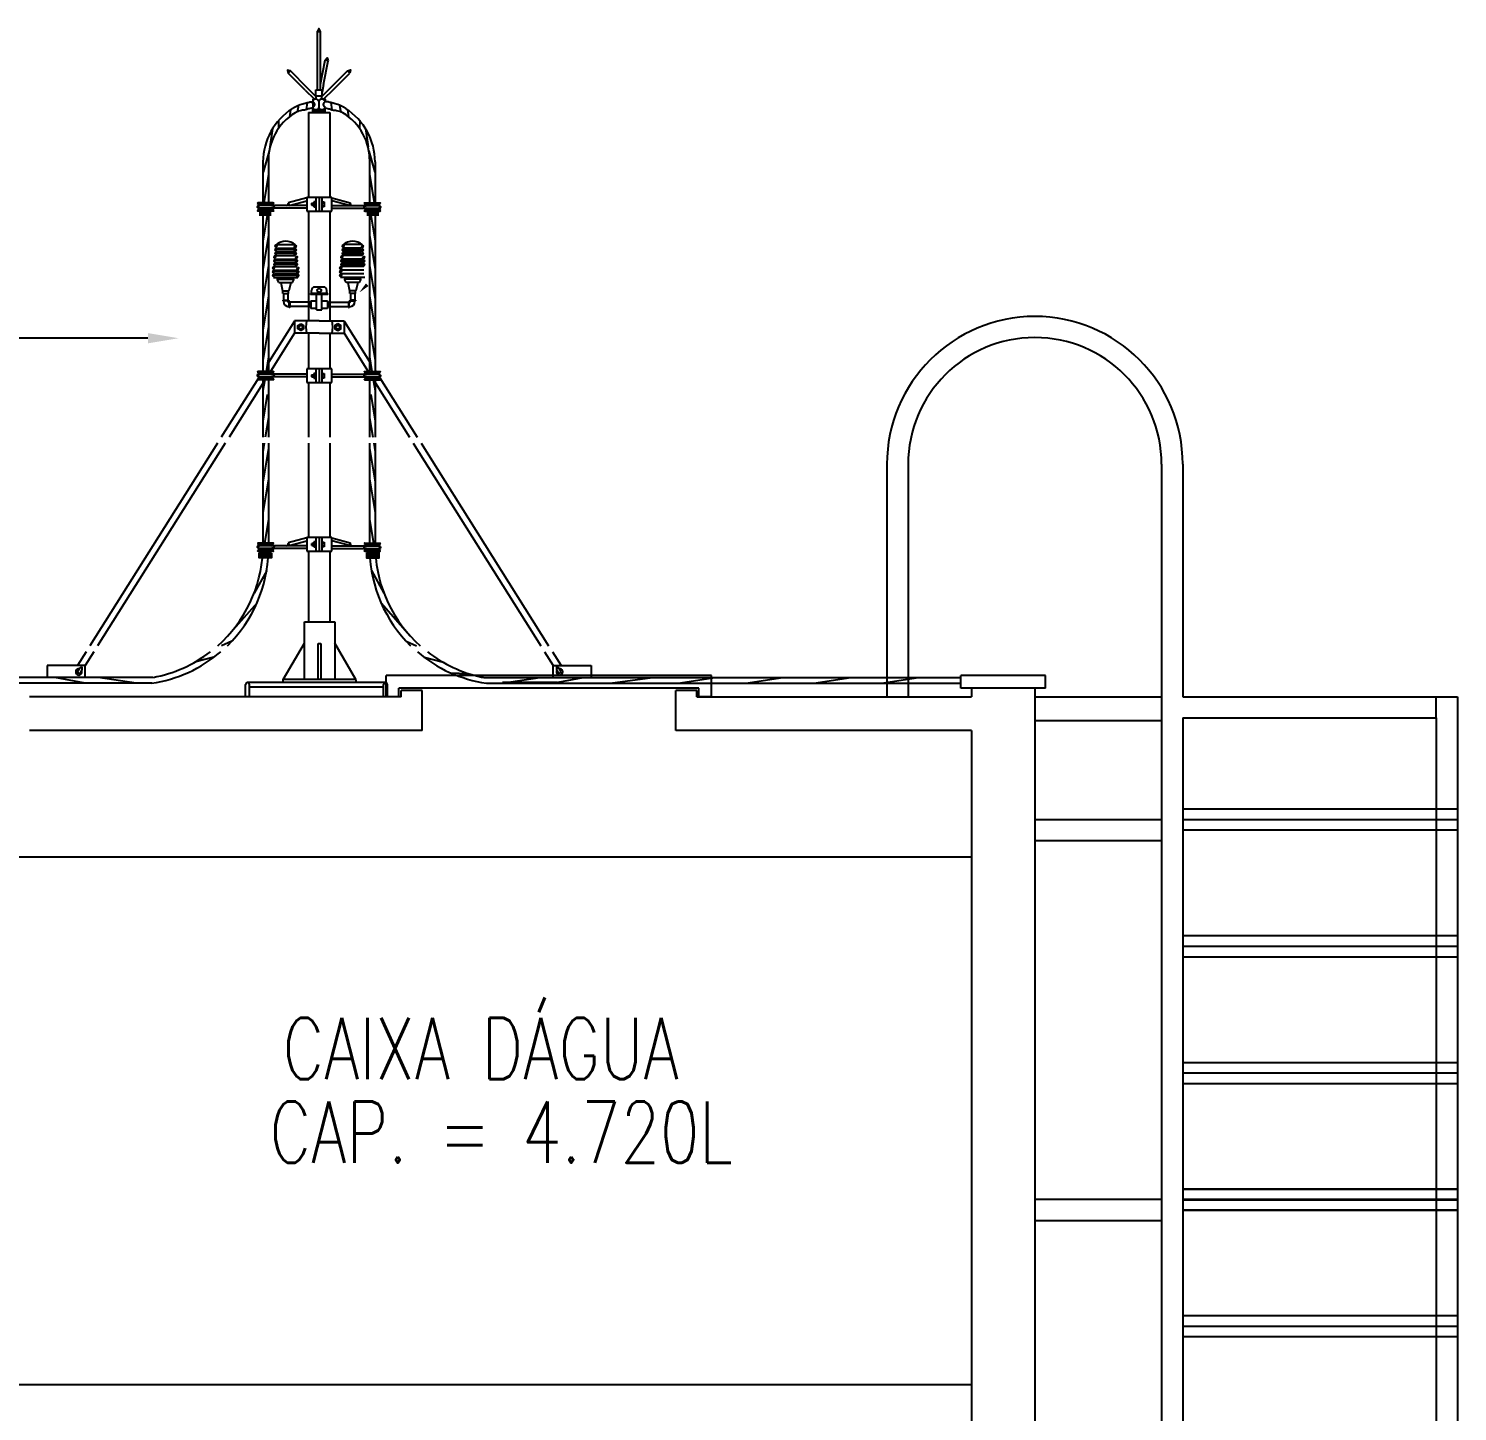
# Model space of a CAD drawing. Header units: inches. Extents: x 462047 to 462370, y 9198028 to 9198209.
# Drawn here: x 462347.612 to 462351.106, y 9198144.488 to 9198147.87 of the extents above; entities that cross this region are included whole.
import ezdxf

# ---------------------------------------------------------------- set-up
doc = ezdxf.new("R2010")
doc.units = ezdxf.units.IN
doc.header["$MEASUREMENT"] = 0
for name, color, linetype in [('C01', 1, 'Continuous'), ('C02', 2, 'Continuous'), ('C03', 3, 'Continuous'), ('I-ARQ', 8, 'Continuous'), ('I-NORMO_INST', 4, 'Continuous'), ('Paredes', 3, 'Continuous')]:
    doc.layers.add(name, color=color, linetype=linetype)
doc.styles.add('ROMANS', font='romans.shx', dxfattribs={"width": 0.75, "height": 0.1})

# ---------------------------------------------------------------- blocks, each defined once
blk = doc.blocks.new('*X58')
at = {"color": 0, "linetype": 'ByBlock'}
for p, q in [((387.028, 152.597), (387.028, 152.67)), ((387.041, 152.597), (387.041, 152.67)), ((387.053, 152.597), (387.053, 152.67)), ((387.066, 152.597), (387.066, 152.67)), ((387.078, 152.597), (387.078, 152.67))]:
    blk.add_line(p, q, dxfattribs=at)
blk = doc.blocks.new('*X59')
at = {"color": 0}
for p, q in [((221.64, 187.65), (221.66, 187.65)), ((221.64, 187.62), (221.7, 187.62)), ((221.64, 187.58), (221.76, 187.58)), ((221.64, 187.54), (222.58, 187.54)), ((221.64, 187.5), (222.58, 187.5)), ((221.64, 187.47), (222.58, 187.47)), ((221.64, 187.43), (222.58, 187.43)), ((221.64, 187.39), (222.58, 187.39)), ((221.97, 187.58), (222.25, 187.58)), ((222.03, 187.62), (222.19, 187.62)), ((222.07, 187.65), (222.15, 187.65)), ((222.1, 187.69), (222.12, 187.69)), ((222.46, 187.58), (222.58, 187.58)), ((222.52, 187.62), (222.58, 187.62)), ((222.56, 187.65), (222.58, 187.65))]:
    blk.add_line(p, q, dxfattribs=at)

msp = doc.modelspace()

# ---------------------------------------------------------------- linework, layer by layer
at = {"layer": 'C01', "ltscale": 5}
for p, q in [((462348.2932, 9198147.6889), (462348.2903, 9198147.6711)), ((462348.3506, 9198147.6889), (462348.3534, 9198147.6711)), ((462348.2523, 9198147.6715), (462348.2495, 9198147.6537)), ((462348.2716, 9198147.6824), (462348.2687, 9198147.6646)), ((462348.3722, 9198147.6824), (462348.375, 9198147.6646)), ((462348.3914, 9198147.6715), (462348.3942, 9198147.6537)), ((462348.2083, 9198147.6256), (462348.2017, 9198147.581)), ((462348.2225, 9198147.6448), (462348.2226, 9198147.6253)), ((462348.4213, 9198147.6448), (462348.4212, 9198147.6253)), ((462348.4354, 9198147.6256), (462348.4421, 9198147.581)), ((462348.1997, 9198147.5699), (462348.1853, 9198147.5185)), ((462348.444, 9198147.5699), (462348.4585, 9198147.5185)), ((462348.1982, 9198147.5137), (462348.1867, 9198147.4437)), ((462348.4456, 9198147.5137), (462348.457, 9198147.4437)), ((462348.21, 9198147.443), (462348.1725, 9198147.443)), ((462348.3037, 9198147.4427), (462348.3037, 9198147.4378)), ((462348.3037, 9198147.4427), (462348.3091, 9198147.4427)), ((462348.3046, 9198147.4426), (462348.3046, 9198147.4378)), ((462348.3055, 9198147.4426), (462348.3055, 9198147.4378)), ((462348.3064, 9198147.4426), (462348.3064, 9198147.4378)), ((462348.3073, 9198147.4426), (462348.3073, 9198147.4378)), ((462348.3082, 9198147.4426), (462348.3082, 9198147.4378)), ((462348.3082, 9198147.4426), (462348.3082, 9198147.4378)), ((462348.3091, 9198147.4463), (462348.3091, 9198147.4343)), ((462348.3149, 9198147.4463), (462348.3091, 9198147.4463)), ((462348.315, 9198147.444), (462348.3091, 9198147.444)), ((462348.3285, 9198147.4461), (462348.3348, 9198147.4461)), ((462348.3285, 9198147.4461), (462348.3348, 9198147.4461)), ((462348.3285, 9198147.4438), (462348.3348, 9198147.4438)), ((462348.3348, 9198147.4438), (462348.3285, 9198147.4438)), ((462348.3348, 9198147.4461), (462348.3348, 9198147.4342)), ((462348.3348, 9198147.4461), (462348.3348, 9198147.4342)), ((462348.4337, 9198147.443), (462348.4713, 9198147.443)), ((462348.21, 9198147.4242), (462348.1725, 9198147.4242)), ((462348.1967, 9198147.4236), (462348.1846, 9198147.3496)), ((462348.3091, 9198147.4378), (462348.3037, 9198147.4378)), ((462348.3042, 9198147.4378), (462348.3091, 9198147.4378)), ((462348.315, 9198147.4367), (462348.3091, 9198147.4367)), ((462348.315, 9198147.4367), (462348.3091, 9198147.4367)), ((462348.3091, 9198147.4343), (462348.315, 9198147.4343)), ((462348.3285, 9198147.4365), (462348.3348, 9198147.4365)), ((462348.3348, 9198147.4365), (462348.3285, 9198147.4365)), ((462348.3348, 9198147.4342), (462348.3285, 9198147.4342)), ((462348.3348, 9198147.4342), (462348.3285, 9198147.4342)), ((462348.4337, 9198147.4242), (462348.4713, 9198147.4242)), ((462348.447, 9198147.4236), (462348.4591, 9198147.3496)), ((462348.1981, 9198147.3642), (462348.1846, 9198147.2818)), ((462348.2195, 9198147.3421), (462348.2613, 9198147.3421)), ((462348.4253, 9198147.342), (462348.3835, 9198147.342)), ((462348.4456, 9198147.3642), (462348.4591, 9198147.2818)), ((462348.2688, 9198147.3018), (462348.2121, 9198147.3018)), ((462348.2658, 9198147.3286), (462348.215, 9198147.3286)), ((462348.2658, 9198147.3197), (462348.215, 9198147.3197)), ((462348.2165, 9198147.3152), (462348.2643, 9198147.3152)), ((462348.2165, 9198147.3062), (462348.2643, 9198147.3062)), ((462348.2195, 9198147.3331), (462348.2613, 9198147.3331)), ((462348.2195, 9198147.3242), (462348.2613, 9198147.3242)), ((462348.376, 9198147.3017), (462348.4327, 9198147.3017)), ((462348.379, 9198147.3286), (462348.4298, 9198147.3286)), ((462348.379, 9198147.3196), (462348.4298, 9198147.3196)), ((462348.4283, 9198147.3152), (462348.3805, 9198147.3152)), ((462348.4283, 9198147.3062), (462348.3805, 9198147.3062)), ((462348.4253, 9198147.3331), (462348.3835, 9198147.3331)), ((462348.4253, 9198147.3241), (462348.3835, 9198147.3241)), ((462348.1982, 9198147.2902), (462348.1846, 9198147.2073)), ((462348.2718, 9198147.2749), (462348.2091, 9198147.2749)), ((462348.2688, 9198147.2928), (462348.2121, 9198147.2928)), ((462348.2135, 9198147.2883), (462348.2673, 9198147.2883)), ((462348.2135, 9198147.2794), (462348.2673, 9198147.2794)), ((462348.2135, 9198147.2704), (462348.2673, 9198147.2704)), ((462348.2165, 9198147.2973), (462348.2643, 9198147.2973)), ((462348.376, 9198147.2928), (462348.4327, 9198147.2928)), ((462348.4312, 9198147.2883), (462348.3775, 9198147.2883)), ((462348.4312, 9198147.2793), (462348.3775, 9198147.2793)), ((462348.4312, 9198147.2704), (462348.3775, 9198147.2704)), ((462348.4283, 9198147.2973), (462348.3805, 9198147.2973)), ((462348.4456, 9198147.2902), (462348.4591, 9198147.2073)), ((462348.2718, 9198147.2659), (462348.2091, 9198147.2659)), ((462348.1982, 9198147.2157), (462348.1846, 9198147.1329)), ((462348.4456, 9198147.2157), (462348.4591, 9198147.1329)), ((462348.1982, 9198147.1413), (462348.1846, 9198147.0584)), ((462348.4456, 9198147.1413), (462348.4591, 9198147.0584)), ((462348.1982, 9198147.0668), (462348.1924, 9198147.0313)), ((462348.4456, 9198147.0668), (462348.4514, 9198147.0313)), ((462348.2103, 9198147.0306), (462348.1725, 9198147.0306)), ((462348.3037, 9198147.023), (462348.3091, 9198147.023)), ((462348.3037, 9198147.023), (462348.3037, 9198147.0181)), ((462348.3046, 9198147.023), (462348.3046, 9198147.0182)), ((462348.3055, 9198147.023), (462348.3055, 9198147.0182)), ((462348.3064, 9198147.023), (462348.3064, 9198147.0182)), ((462348.3073, 9198147.023), (462348.3073, 9198147.0182)), ((462348.3082, 9198147.023), (462348.3082, 9198147.0182)), ((462348.3082, 9198147.023), (462348.3082, 9198147.0182)), ((462348.3091, 9198147.0267), (462348.3091, 9198147.0147)), ((462348.3149, 9198147.0266), (462348.3091, 9198147.0266)), ((462348.315, 9198147.0243), (462348.3091, 9198147.0243)), ((462348.3285, 9198147.0265), (462348.3348, 9198147.0265)), ((462348.3285, 9198147.0265), (462348.3348, 9198147.0265)), ((462348.3348, 9198147.0241), (462348.3285, 9198147.0241)), ((462348.3285, 9198147.0241), (462348.3348, 9198147.0241)), ((462348.3348, 9198147.0265), (462348.3348, 9198147.0146)), ((462348.3348, 9198147.0265), (462348.3348, 9198147.0146)), ((462348.4337, 9198147.0306), (462348.4713, 9198147.0306)), ((462348.21, 9198147.0119), (462348.1725, 9198147.0119)), ((462348.1891, 9198147.0112), (462348.1847, 9198146.9844)), ((462348.3091, 9198147.0181), (462348.3037, 9198147.0181)), ((462348.3042, 9198147.0181), (462348.3091, 9198147.0181)), ((462348.315, 9198147.017), (462348.3091, 9198147.017)), ((462348.315, 9198147.017), (462348.3091, 9198147.017)), ((462348.3091, 9198147.0147), (462348.315, 9198147.0147)), ((462348.3348, 9198147.0169), (462348.3285, 9198147.0169)), ((462348.3285, 9198147.0169), (462348.3348, 9198147.0169)), ((462348.3348, 9198147.0146), (462348.3285, 9198147.0146)), ((462348.3348, 9198147.0146), (462348.3285, 9198147.0146)), ((462348.4337, 9198147.0119), (462348.4713, 9198147.0119)), ((462348.4547, 9198147.0112), (462348.4591, 9198146.9844)), ((462348.1953, 9198146.9746), (462348.1846, 9198146.9094)), ((462348.4485, 9198146.9746), (462348.4591, 9198146.9094)), ((462348.1982, 9198146.9178), (462348.1905, 9198146.8706)), ((462348.4456, 9198146.9178), (462348.4533, 9198146.8706)), ((462348.188, 9198146.8556), (462348.1846, 9198146.8349)), ((462348.4557, 9198146.8556), (462348.4591, 9198146.8349)), ((462348.1982, 9198146.8433), (462348.1846, 9198146.7604)), ((462348.4456, 9198146.8433), (462348.4591, 9198146.7604)), ((462348.1982, 9198146.7688), (462348.1846, 9198146.6859)), ((462348.4456, 9198146.7688), (462348.4591, 9198146.6859)), ((462348.1984, 9198146.6695), (462348.1889, 9198146.6117)), ((462348.4454, 9198146.6695), (462348.4548, 9198146.6117)), ((462348.21, 9198146.611), (462348.1725, 9198146.611)), ((462348.3043, 9198146.6106), (462348.3042, 9198146.6058)), ((462348.3042, 9198146.6058), (462348.3042, 9198146.6106)), ((462348.3042, 9198146.6106), (462348.308, 9198146.6106)), ((462348.3042, 9198146.6058), (462348.3091, 9198146.6058)), ((462348.3091, 9198146.6058), (462348.3042, 9198146.6058)), ((462348.3091, 9198146.6106), (462348.3043, 9198146.6106)), ((462348.3051, 9198146.6106), (462348.3051, 9198146.6058)), ((462348.306, 9198146.6106), (462348.306, 9198146.6058)), ((462348.3068, 9198146.6106), (462348.3068, 9198146.6058)), ((462348.3076, 9198146.6106), (462348.3076, 9198146.6058)), ((462348.308, 9198146.6106), (462348.3091, 9198146.6106)), ((462348.3082, 9198146.6106), (462348.3082, 9198146.6058)), ((462348.3082, 9198146.6106), (462348.3082, 9198146.6058)), ((462348.3149, 9198146.6143), (462348.3091, 9198146.6143)), ((462348.3091, 9198146.6143), (462348.3091, 9198146.6023)), ((462348.315, 9198146.612), (462348.3091, 9198146.612)), ((462348.315, 9198146.6046), (462348.3091, 9198146.6046)), ((462348.315, 9198146.6046), (462348.3091, 9198146.6046)), ((462348.3091, 9198146.6023), (462348.315, 9198146.6023)), ((462348.3285, 9198146.6141), (462348.3348, 9198146.6141)), ((462348.3285, 9198146.6141), (462348.3348, 9198146.6141)), ((462348.3348, 9198146.6118), (462348.3285, 9198146.6118)), ((462348.3285, 9198146.6118), (462348.3348, 9198146.6118)), ((462348.3348, 9198146.6045), (462348.3285, 9198146.6045)), ((462348.3285, 9198146.6045), (462348.3348, 9198146.6045)), ((462348.3348, 9198146.6022), (462348.3285, 9198146.6022)), ((462348.3348, 9198146.6022), (462348.3285, 9198146.6022)), ((462348.3348, 9198146.6141), (462348.3348, 9198146.6022)), ((462348.3348, 9198146.6141), (462348.3348, 9198146.6022)), ((462348.4337, 9198146.611), (462348.4713, 9198146.611)), ((462348.21, 9198146.5923), (462348.1725, 9198146.5923)), ((462348.1856, 9198146.5916), (462348.1849, 9198146.5875)), ((462348.4337, 9198146.5923), (462348.4713, 9198146.5923)), ((462348.4581, 9198146.5916), (462348.4588, 9198146.5875)), ((462347.731, 9198146.2965), (462347.7357, 9198146.3049)), ((462347.7421, 9198146.3016), (462347.7373, 9198146.2929)), ((462348.9026, 9198146.3016), (462348.9074, 9198146.2929)), ((462348.9137, 9198146.2965), (462348.909, 9198146.3049)), ((462347.7502, 9198146.2688), (462347.6759, 9198146.2831)), ((462347.875, 9198146.2688), (462347.782, 9198146.2831)), ((462348.7688, 9198146.2688), (462348.8617, 9198146.2831)), ((462348.8936, 9198146.2688), (462348.9679, 9198146.2831)), ((462349.0343, 9198146.2688), (462349.1378, 9198146.2831)), ((462349.2002, 9198146.2688), (462349.2904, 9198146.2831)), ((462349.3661, 9198146.2688), (462349.4563, 9198146.2831)), ((462349.532, 9198146.2688), (462349.6223, 9198146.2831)), ((462349.6979, 9198146.2688), (462349.7882, 9198146.2831))]:
    msp.add_line(p, q, dxfattribs=at)
at = {"layer": 'C01', "linetype": 'ByBlock', "ltscale": 5}
for p, q in [((462348.1939, 9198146.5447), (462348.163, 9198146.4889)), ((462348.4499, 9198146.5447), (462348.4808, 9198146.4889)), ((462348.1703, 9198146.4655), (462348.0991, 9198146.385)), ((462348.4735, 9198146.4655), (462348.5446, 9198146.385)), ((462348.1086, 9198146.3716), (462348.0832, 9198146.3606)), ((462348.5352, 9198146.3716), (462348.5605, 9198146.3606)), ((462348.065, 9198146.3324), (462348.0204, 9198146.3213)), ((462348.5788, 9198146.3324), (462348.6234, 9198146.3213)), ((462348.6432, 9198146.2944), (462348.6868, 9198146.2928))]:
    msp.add_line(p, q, dxfattribs=at)
at = {"layer": 'C01', "ltscale": 5}
for points in [[(462348.2772, 9198147.1476), (462348.2843, 9198147.1435), (462348.2843, 9198147.1353), (462348.2772, 9198147.1312), (462348.2701, 9198147.1353), (462348.2701, 9198147.1435)], [(462348.3679, 9198147.1476), (462348.3608, 9198147.1435), (462348.3608, 9198147.1353), (462348.3678, 9198147.1312), (462348.375, 9198147.1353), (462348.375, 9198147.1435)]]:
    msp.add_lwpolyline(points, close=True, dxfattribs=at)
for points in [[(462347.7357, 9198146.3049), (462347.7357, 9198146.3049), (462347.7419, 9198146.3088)], [(462347.7419, 9198146.3088), (462347.7421, 9198146.3015)], [(462348.9028, 9198146.3088), (462348.9026, 9198146.3015)], [(462348.909, 9198146.3049), (462348.909, 9198146.3049), (462348.9028, 9198146.3088)]]:
    msp.add_lwpolyline(points, dxfattribs=at)
for centre, radius in [((462348.3224, 9198147.2295), 0.00475), ((462348.2772, 9198147.1394), 0.00454), ((462348.3679, 9198147.1394), 0.00454)]:
    msp.add_circle(centre, radius, dxfattribs=at)
for centre, radius, start, end in [((462348.2413, 9198147.4424), 0.00563, 284.6814, 15.3772), ((462348.4038, 9198147.4424), 0.00563, 164.6228, 255.3186), ((462348.2195, 9198147.3376), 0.00448, 90, 270), ((462348.2404, 9198147.3124), 0.0372, 50.2636, 129.3394), ((462348.2613, 9198147.3376), 0.00448, 270, 90), ((462348.3835, 9198147.3375), 0.00448, 90, 270), ((462348.4044, 9198147.3124), 0.0372, 50.6606, 129.7364), ((462348.4253, 9198147.3375), 0.00448, 270, 90), ((462348.2165, 9198147.3107), 0.00448, 90, 270), ((462348.2165, 9198147.3018), 0.00448, 90, 270), ((462348.2195, 9198147.3286), 0.00448, 90, 270), ((462348.2195, 9198147.3197), 0.00448, 90, 270), ((462348.2613, 9198147.3286), 0.00448, 270, 90), ((462348.2613, 9198147.3197), 0.00448, 270, 90), ((462348.2643, 9198147.3107), 0.00448, 270, 90), ((462348.2643, 9198147.3018), 0.00448, 270, 90), ((462348.3805, 9198147.3107), 0.00448, 90, 270), ((462348.3805, 9198147.3017), 0.00448, 90, 270), ((462348.3835, 9198147.3286), 0.00448, 90, 270), ((462348.3835, 9198147.3196), 0.00448, 90, 270), ((462348.4253, 9198147.3286), 0.00448, 270, 90), ((462348.4253, 9198147.3196), 0.00448, 270, 90), ((462348.4283, 9198147.3107), 0.00448, 270, 90), ((462348.4283, 9198147.3017), 0.00448, 270, 90), ((462348.2135, 9198147.2838), 0.00448, 90, 270), ((462348.2135, 9198147.2749), 0.00448, 90, 270), ((462348.2135, 9198147.2659), 0.00448, 90, 270), ((462348.2165, 9198147.2928), 0.00448, 90, 270), ((462348.2643, 9198147.2928), 0.00448, 270, 90), ((462348.2673, 9198147.2838), 0.00448, 270, 90), ((462348.2673, 9198147.2749), 0.00448, 270, 90), ((462348.2673, 9198147.2659), 0.00448, 270, 90), ((462348.3775, 9198147.2838), 0.00448, 90, 270), ((462348.3775, 9198147.2749), 0.00448, 90, 270), ((462348.3775, 9198147.2659), 0.00448, 90, 270), ((462348.3805, 9198147.2928), 0.00448, 90, 270), ((462348.4283, 9198147.2928), 0.00448, 270, 90), ((462348.2413, 9198146.6104), 0.00563, 284.6814, 15.3772), ((462348.4038, 9198146.6104), 0.00563, 164.6228, 255.3186), ((462347.7344, 9198146.2965), 0.00759, 83.4187, 26.354), ((462347.7389, 9198146.303), 0.0102, 219.4006, 260.8673), ((462348.9103, 9198146.2965), 0.00759, 153.646, 96.5813), ((462348.9058, 9198146.303), 0.0102, 279.1327, 320.5994)]:
    msp.add_arc(centre, radius, start, end, dxfattribs=at)
at = {"layer": 'C02', "ltscale": 5}
for p, q in [((462348.3179, 9198147.7204), (462348.3179, 9198147.8633)), ((462348.3257, 9198147.7204), (462348.3256, 9198147.8633)), ((462348.3253, 9198147.734), (462348.3368, 9198147.7925)), ((462348.3331, 9198147.7334), (462348.3444, 9198147.791)), ((462348.2879, 9198147.7196), (462348.2464, 9198147.7611)), ((462348.294, 9198147.7244), (462348.2519, 9198147.7665)), ((462348.3494, 9198147.7244), (462348.3915, 9198147.7666)), ((462348.3555, 9198147.7196), (462348.397, 9198147.7611)), ((462348.3152, 9198147.7032), (462348.2932, 9198147.7253)), ((462348.3141, 9198147.7204), (462348.3295, 9198147.7204)), ((462348.3141, 9198147.705), (462348.3141, 9198147.7204)), ((462348.3282, 9198147.7032), (462348.3502, 9198147.7253)), ((462348.3331, 9198147.7334), (462348.3294, 9198147.7147)), ((462348.3294, 9198147.705), (462348.3294, 9198147.7204)), ((462348.2879, 9198147.7196), (462348.3097, 9198147.6978)), ((462348.3063, 9198147.6924), (462348.3064, 9198147.6775)), ((462348.3084, 9198147.6991), (462348.3064, 9198147.6973)), ((462348.3064, 9198147.6973), (462348.3064, 9198147.6912)), ((462348.3141, 9198147.705), (462348.3294, 9198147.705)), ((462348.3215, 9198147.6928), (462348.3215, 9198147.6763)), ((462348.3555, 9198147.7196), (462348.3337, 9198147.6978)), ((462348.335, 9198147.6991), (462348.3366, 9198147.6973)), ((462348.3366, 9198147.6973), (462348.3366, 9198147.6912)), ((462348.3064, 9198147.6775), (462348.3064, 9198147.6763)), ((462348.3064, 9198147.6716), (462348.3064, 9198147.6715)), ((462348.3069, 9198147.6658), (462348.3069, 9198147.6756)), ((462348.336, 9198147.6658), (462348.3069, 9198147.6658)), ((462348.3359, 9198147.6751), (462348.336, 9198147.6658)), ((462348.1846, 9198147.5436), (462348.1846, 9198147.4437)), ((462348.4591, 9198147.5436), (462348.4591, 9198147.4437)), ((462348.21, 9198147.4437), (462348.1725, 9198147.4437)), ((462348.2468, 9198147.4439), (462348.2485, 9198147.4374)), ((462348.2918, 9198147.4571), (462348.2918, 9198147.4236)), ((462348.3152, 9198147.4236), (462348.3152, 9198147.4571)), ((462348.3219, 9198147.4571), (462348.3219, 9198147.4236)), ((462348.3219, 9198147.4571), (462348.3219, 9198147.4236)), ((462348.3286, 9198147.4571), (462348.3286, 9198147.4236)), ((462348.3533, 9198147.4236), (462348.3533, 9198147.4571)), ((462348.3984, 9198147.4439), (462348.3966, 9198147.4374)), ((462348.4337, 9198147.4437), (462348.4713, 9198147.4437)), ((462348.1745, 9198147.437), (462348.1725, 9198147.439)), ((462348.1725, 9198147.439), (462348.21, 9198147.439)), ((462348.1745, 9198147.4303), (462348.1725, 9198147.4283)), ((462348.1725, 9198147.4283), (462348.21, 9198147.4283)), ((462348.21, 9198147.4236), (462348.1725, 9198147.4236)), ((462348.208, 9198147.437), (462348.1747, 9198147.437)), ((462348.208, 9198147.4303), (462348.1747, 9198147.4303)), ((462348.1846, 9198147.4236), (462348.1846, 9198147.2764)), ((462348.208, 9198147.437), (462348.21, 9198147.439)), ((462348.208, 9198147.4303), (462348.21, 9198147.4283)), ((462348.4358, 9198147.437), (462348.4337, 9198147.439)), ((462348.4713, 9198147.439), (462348.4337, 9198147.439)), ((462348.4358, 9198147.4303), (462348.4337, 9198147.4283)), ((462348.4713, 9198147.4283), (462348.4337, 9198147.4283)), ((462348.4337, 9198147.4236), (462348.4713, 9198147.4236)), ((462348.4358, 9198147.437), (462348.4691, 9198147.437)), ((462348.4358, 9198147.4303), (462348.4691, 9198147.4303)), ((462348.4591, 9198147.4236), (462348.4591, 9198147.2764)), ((462348.4693, 9198147.437), (462348.4713, 9198147.439)), ((462348.4693, 9198147.4303), (462348.4713, 9198147.4283)), ((462348.1846, 9198147.2764), (462348.1847, 9198147.0313)), ((462348.1982, 9198147.2764), (462348.1983, 9198147.0313)), ((462348.4456, 9198147.2764), (462348.4455, 9198147.0313)), ((462348.4591, 9198147.2764), (462348.4591, 9198147.0313)), ((462348.2106, 9198147.2614), (462348.2703, 9198147.2614)), ((462348.2198, 9198147.2573), (462348.224, 9198147.2614)), ((462348.224, 9198147.2491), (462348.2198, 9198147.2573)), ((462348.2198, 9198147.2573), (462348.261, 9198147.2573)), ((462348.224, 9198147.2491), (462348.2569, 9198147.2491)), ((462348.2281, 9198147.2491), (462348.2326, 9198147.2285)), ((462348.2528, 9198147.2491), (462348.2483, 9198147.2285)), ((462348.261, 9198147.2573), (462348.2569, 9198147.2614)), ((462348.2569, 9198147.2491), (462348.261, 9198147.2573)), ((462348.3329, 9198147.2378), (462348.3115, 9198147.2378)), ((462348.4342, 9198147.2614), (462348.3745, 9198147.2614)), ((462348.3838, 9198147.2573), (462348.3879, 9198147.2614)), ((462348.3879, 9198147.2491), (462348.3838, 9198147.2573)), ((462348.425, 9198147.2573), (462348.3838, 9198147.2573)), ((462348.4209, 9198147.2491), (462348.3879, 9198147.2491)), ((462348.392, 9198147.2491), (462348.3966, 9198147.2285)), ((462348.4168, 9198147.2491), (462348.4122, 9198147.2285)), ((462348.425, 9198147.2573), (462348.4209, 9198147.2614)), ((462348.4209, 9198147.2491), (462348.425, 9198147.2573)), ((462348.2326, 9198147.2285), (462348.2483, 9198147.2285)), ((462348.2334, 9198147.2219), (462348.2334, 9198147.2285)), ((462348.2334, 9198147.2219), (462348.2474, 9198147.2219)), ((462348.2334, 9198147.2054), (462348.2334, 9198147.2038)), ((462348.2334, 9198147.2054), (462348.2474, 9198147.2054)), ((462348.2474, 9198147.2038), (462348.2334, 9198147.2038)), ((462348.2351, 9198147.2219), (462348.2351, 9198147.2054)), ((462348.2351, 9198147.2038), (462348.2351, 9198147.2029)), ((462348.2458, 9198147.2219), (462348.2458, 9198147.2054)), ((462348.2458, 9198147.2029), (462348.2458, 9198147.2038)), ((462348.2474, 9198147.2219), (462348.2474, 9198147.2285)), ((462348.2474, 9198147.2054), (462348.2474, 9198147.2038)), ((462348.2483, 9198147.2005), (462348.2491, 9198147.2005)), ((462348.2507, 9198147.2021), (462348.2491, 9198147.2021)), ((462348.2491, 9198147.1881), (462348.2491, 9198147.2021)), ((462348.2507, 9198147.2021), (462348.2507, 9198147.1881)), ((462348.3002, 9198147.2005), (462348.2507, 9198147.2005)), ((462348.3002, 9198147.2021), (462348.3002, 9198147.1881)), ((462348.3002, 9198147.2021), (462348.3018, 9198147.2021)), ((462348.3012, 9198147.2197), (462348.3012, 9198147.2222)), ((462348.3432, 9198147.2222), (462348.3012, 9198147.2222)), ((462348.3432, 9198147.2197), (462348.3012, 9198147.2197)), ((462348.3018, 9198147.2038), (462348.3018, 9198147.1865)), ((462348.3018, 9198147.2038), (462348.3156, 9198147.2038)), ((462348.3033, 9198147.2222), (462348.3033, 9198147.2295)), ((462348.3156, 9198147.1823), (462348.3156, 9198147.2197)), ((462348.3288, 9198147.1823), (462348.3288, 9198147.2197)), ((462348.3288, 9198147.2038), (462348.343, 9198147.2038)), ((462348.3412, 9198147.2222), (462348.3412, 9198147.2295)), ((462348.343, 9198147.2038), (462348.343, 9198147.1865)), ((462348.343, 9198147.2021), (462348.3447, 9198147.2021)), ((462348.3432, 9198147.2197), (462348.3432, 9198147.2222)), ((462348.3447, 9198147.2021), (462348.3447, 9198147.1881)), ((462348.3447, 9198147.2005), (462348.3941, 9198147.2005)), ((462348.3941, 9198147.2021), (462348.3941, 9198147.1881)), ((462348.3941, 9198147.2021), (462348.3957, 9198147.2021)), ((462348.3957, 9198147.1881), (462348.3957, 9198147.2021)), ((462348.3966, 9198147.2005), (462348.3957, 9198147.2005)), ((462348.4122, 9198147.2285), (462348.3966, 9198147.2285)), ((462348.3974, 9198147.2219), (462348.3974, 9198147.2285)), ((462348.4114, 9198147.2219), (462348.3974, 9198147.2219)), ((462348.4114, 9198147.2054), (462348.3974, 9198147.2054)), ((462348.3974, 9198147.2054), (462348.3974, 9198147.2038)), ((462348.3974, 9198147.2038), (462348.4114, 9198147.2038)), ((462348.399, 9198147.2219), (462348.399, 9198147.2054)), ((462348.399, 9198147.2029), (462348.399, 9198147.2038)), ((462348.4097, 9198147.2219), (462348.4097, 9198147.2054)), ((462348.4097, 9198147.2038), (462348.4097, 9198147.2029)), ((462348.4114, 9198147.2219), (462348.4114, 9198147.2285)), ((462348.4114, 9198147.2054), (462348.4114, 9198147.2038)), ((462348.2483, 9198147.1898), (462348.2491, 9198147.1898)), ((462348.2507, 9198147.1881), (462348.2491, 9198147.1881)), ((462348.3002, 9198147.1898), (462348.2507, 9198147.1898)), ((462348.3002, 9198147.1881), (462348.3018, 9198147.1881)), ((462348.3018, 9198147.1865), (462348.3156, 9198147.1865)), ((462348.3156, 9198147.1823), (462348.3288, 9198147.1823)), ((462348.3288, 9198147.1865), (462348.343, 9198147.1865)), ((462348.343, 9198147.1881), (462348.3447, 9198147.1881)), ((462348.3447, 9198147.1898), (462348.3941, 9198147.1898)), ((462348.3941, 9198147.1881), (462348.3957, 9198147.1881)), ((462348.3966, 9198147.1898), (462348.3957, 9198147.1898)), ((462348.21, 9198147.0313), (462348.1725, 9198147.0313)), ((462348.1725, 9198147.0266), (462348.21, 9198147.0266)), ((462348.1745, 9198147.0246), (462348.1725, 9198147.0266)), ((462348.208, 9198147.0246), (462348.1747, 9198147.0246)), ((462348.208, 9198147.0246), (462348.21, 9198147.0266)), ((462348.2918, 9198147.0374), (462348.2918, 9198147.0039)), ((462348.3152, 9198147.0039), (462348.3152, 9198147.0374)), ((462348.3219, 9198147.0374), (462348.3219, 9198147.0039)), ((462348.3219, 9198147.0374), (462348.3219, 9198147.0039)), ((462348.3286, 9198147.0374), (462348.3286, 9198147.0039)), ((462348.3533, 9198147.0039), (462348.3533, 9198147.0374)), ((462348.4337, 9198147.0313), (462348.4713, 9198147.0313)), ((462348.4713, 9198147.0266), (462348.4337, 9198147.0266)), ((462348.4358, 9198147.0246), (462348.4337, 9198147.0266)), ((462348.4358, 9198147.0246), (462348.4691, 9198147.0246)), ((462348.4693, 9198147.0246), (462348.4713, 9198147.0266)), ((462348.1745, 9198147.0179), (462348.1725, 9198147.0159)), ((462348.1725, 9198147.0159), (462348.21, 9198147.0159)), ((462348.21, 9198147.0112), (462348.1725, 9198147.0112)), ((462348.208, 9198147.0179), (462348.1747, 9198147.0179)), ((462348.1847, 9198147.0112), (462348.1847, 9198146.8706)), ((462348.1983, 9198147.0112), (462348.1983, 9198146.8706)), ((462348.208, 9198147.0179), (462348.21, 9198147.0159)), ((462348.4358, 9198147.0179), (462348.4337, 9198147.0159)), ((462348.4713, 9198147.0159), (462348.4337, 9198147.0159)), ((462348.4337, 9198147.0112), (462348.4713, 9198147.0112)), ((462348.4358, 9198147.0179), (462348.4691, 9198147.0179)), ((462348.4455, 9198147.0112), (462348.4454, 9198146.8706)), ((462348.4591, 9198147.0112), (462348.459, 9198146.8706)), ((462348.4693, 9198147.0179), (462348.4713, 9198147.0159)), ((462348.1847, 9198146.8556), (462348.1848, 9198146.6117)), ((462348.1983, 9198146.8556), (462348.1984, 9198146.6117)), ((462348.4454, 9198146.8556), (462348.4454, 9198146.6554)), ((462348.459, 9198146.8556), (462348.459, 9198146.6554)), ((462348.4454, 9198146.6554), (462348.4454, 9198146.6117)), ((462348.459, 9198146.6554), (462348.459, 9198146.6117)), ((462348.21, 9198146.6117), (462348.1725, 9198146.6117)), ((462348.1725, 9198146.607), (462348.21, 9198146.607)), ((462348.1745, 9198146.605), (462348.1725, 9198146.607)), ((462348.208, 9198146.605), (462348.1747, 9198146.605)), ((462348.208, 9198146.605), (462348.21, 9198146.607)), ((462348.2468, 9198146.6119), (462348.2485, 9198146.6054)), ((462348.2918, 9198146.6251), (462348.2918, 9198146.5916)), ((462348.3152, 9198146.5916), (462348.3152, 9198146.6251)), ((462348.3219, 9198146.6251), (462348.3219, 9198146.5916)), ((462348.3219, 9198146.6251), (462348.3219, 9198146.5916)), ((462348.3286, 9198146.6251), (462348.3286, 9198146.5916)), ((462348.3533, 9198146.5916), (462348.3533, 9198146.6251)), ((462348.3984, 9198146.6119), (462348.3966, 9198146.6054)), ((462348.4337, 9198146.6117), (462348.4713, 9198146.6117)), ((462348.4713, 9198146.607), (462348.4337, 9198146.607)), ((462348.4358, 9198146.605), (462348.4337, 9198146.607)), ((462348.4358, 9198146.605), (462348.4691, 9198146.605)), ((462348.4693, 9198146.605), (462348.4713, 9198146.607)), ((462348.1745, 9198146.5983), (462348.1725, 9198146.5963)), ((462348.1725, 9198146.5963), (462348.21, 9198146.5963)), ((462348.21, 9198146.5916), (462348.1725, 9198146.5916)), ((462348.208, 9198146.5983), (462348.1747, 9198146.5983)), ((462348.208, 9198146.5983), (462348.21, 9198146.5963)), ((462348.4358, 9198146.5983), (462348.4337, 9198146.5963)), ((462348.4713, 9198146.5963), (462348.4337, 9198146.5963)), ((462348.4337, 9198146.5916), (462348.4713, 9198146.5916)), ((462348.4358, 9198146.5983), (462348.4691, 9198146.5983)), ((462348.4693, 9198146.5983), (462348.4713, 9198146.5963)), ((462348.3201, 9198146.3656), (462348.3261, 9198146.3656)), ((462348.3202, 9198146.2777), (462348.3201, 9198146.3656)), ((462348.3261, 9198146.3656), (462348.3261, 9198146.2777))]:
    msp.add_line(p, q, dxfattribs=at)
at = {"layer": 'C02', "linetype": 'ByBlock', "ltscale": 5}
for p, q in [((462348.1982, 9198147.5528), (462348.1982, 9198147.4437)), ((462348.4456, 9198147.5528), (462348.4456, 9198147.4437)), ((462348.1982, 9198147.4236), (462348.1982, 9198147.2764)), ((462348.4456, 9198147.4236), (462348.4456, 9198147.2764)), ((462347.9126, 9198146.2688), (462347.3328, 9198146.2688)), ((462347.9158, 9198146.2831), (462347.3361, 9198146.2831)), ((462348.7279, 9198146.2831), (462349.8918, 9198146.2831)), ((462348.7312, 9198146.2688), (462349.8918, 9198146.2688))]:
    msp.add_line(p, q, dxfattribs=at)
at = {"layer": 'C02', "ltscale": 5}
for points in [[(462348.3256, 9198147.8631), (462348.3217, 9198147.8699), (462348.3178, 9198147.8631)], [(462348.3444, 9198147.791), (462348.3368, 9198147.7925), (462348.3419, 9198147.7983)], [(462348.2464, 9198147.7611), (462348.2519, 9198147.7665), (462348.2444, 9198147.7685)], [(462348.397, 9198147.7611), (462348.3915, 9198147.7666), (462348.399, 9198147.7686)], [(462348.2056, 9198146.5875), (462348.2056, 9198146.5758), (462348.1752, 9198146.5758), (462348.1752, 9198146.5875)], [(462348.4381, 9198146.5875), (462348.4381, 9198146.5758), (462348.4686, 9198146.5758), (462348.4686, 9198146.5875)]]:
    msp.add_lwpolyline(points, close=True, dxfattribs=at)
for points in [[(462348.2563, 9198147.6741), (462348.2621, 9198147.6776), (462348.2672, 9198147.6803), (462348.2717, 9198147.6823), (462348.2756, 9198147.6839), (462348.279, 9198147.6851), (462348.2822, 9198147.686), (462348.285, 9198147.6868), (462348.2877, 9198147.6874), (462348.2903, 9198147.6881), (462348.2928, 9198147.6888), (462348.2952, 9198147.6894), (462348.2976, 9198147.69), (462348.2998, 9198147.6905), (462348.302, 9198147.6909), (462348.304, 9198147.6911), (462348.306, 9198147.6912)], [(462348.3141, 9198147.705), (462348.3138, 9198147.7047)], [(462348.3297, 9198147.7047), (462348.3294, 9198147.705)], [(462348.3875, 9198147.6741), (462348.3816, 9198147.6776), (462348.3766, 9198147.6803), (462348.3721, 9198147.6823), (462348.3682, 9198147.6839), (462348.3647, 9198147.6851), (462348.3616, 9198147.686), (462348.3587, 9198147.6868), (462348.3561, 9198147.6874), (462348.3535, 9198147.6881), (462348.351, 9198147.6888), (462348.3485, 9198147.6894), (462348.3462, 9198147.69), (462348.3439, 9198147.6905), (462348.3418, 9198147.6909), (462348.3397, 9198147.6911), (462348.3377, 9198147.6912)], [(462348.307, 9198147.6764), (462348.3036, 9198147.6756), (462348.3006, 9198147.6747), (462348.2981, 9198147.6739), (462348.2959, 9198147.6732), (462348.294, 9198147.6725), (462348.2924, 9198147.672), (462348.2909, 9198147.6715), (462348.2896, 9198147.6711), (462348.2883, 9198147.6709), (462348.2869, 9198147.6707), (462348.2854, 9198147.6705), (462348.2836, 9198147.6703), (462348.2814, 9198147.67), (462348.2787, 9198147.6696), (462348.2754, 9198147.6689), (462348.2715, 9198147.668)], [(462348.3367, 9198147.6764), (462348.3402, 9198147.6756), (462348.3431, 9198147.6747), (462348.3457, 9198147.6739), (462348.3478, 9198147.6732), (462348.3497, 9198147.6725), (462348.3514, 9198147.672), (462348.3528, 9198147.6715), (462348.3542, 9198147.6711), (462348.3555, 9198147.6709), (462348.3568, 9198147.6707), (462348.3584, 9198147.6705), (462348.3602, 9198147.6703), (462348.3624, 9198147.67), (462348.365, 9198147.6696), (462348.3683, 9198147.6689), (462348.3723, 9198147.668)]]:
    msp.add_lwpolyline(points, dxfattribs=at)
for centre, radius, start, end in [((462348.3044, 9198147.6843), 0.00701, 283.4549, 76.5451), ((462348.3139, 9198147.6893), 0.00814, 20.2254, 157.802), ((462348.3109, 9198147.7021), 0.00447, 255.3196, 16.1831), ((462348.3289, 9198147.6893), 0.00814, 20.2254, 157.802), ((462348.3325, 9198147.7021), 0.00447, 163.834, 284.6975), ((462348.3394, 9198147.6843), 0.00701, 103.4549, 256.5451), ((462348.3406, 9198147.5429), 0.1559, 122.7173, 179.6938), ((462348.3327, 9198147.5481), 0.1346, 117.0716, 178.4651), ((462348.314, 9198147.68), 0.00839, 205.7803, 212.3471), ((462348.314, 9198147.68), 0.00839, 212.7906, 334.8777), ((462348.3291, 9198147.68), 0.00839, 205.7803, 324.505), ((462348.3291, 9198147.68), 0.00839, 324.8365, 334.8777), ((462348.311, 9198147.5481), 0.1346, 1.5349, 62.9284), ((462348.3032, 9198147.5429), 0.1559, 0.3062, 57.2827), ((462348.1723, 9198147.4433), 0.000375, 63.4264, 296.5565), ((462348.1722, 9198147.441), 0.00203, 277.1165, 82.8665), ((462348.2103, 9198147.441), 0.00203, 97.1165, 262.8665), ((462348.2102, 9198147.4433), 0.000375, 243.4264, 116.5565), ((462348.4336, 9198147.4433), 0.000375, 63.4435, 296.5736), ((462348.4335, 9198147.441), 0.00203, 277.1335, 82.8835), ((462348.4715, 9198147.441), 0.00203, 97.1335, 262.8835), ((462348.4714, 9198147.4433), 0.000375, 243.4435, 116.5736), ((462348.1749, 9198147.4336), 0.00336, 94.0698, 265.9132), ((462348.1723, 9198147.4239), 0.000375, 63.4264, 296.5565), ((462348.1722, 9198147.4262), 0.00203, 277.1165, 82.8665), ((462348.2084, 9198147.4336), 0.00338, 262.8665, 97.1165), ((462348.2103, 9198147.4262), 0.00203, 97.1165, 262.8665), ((462348.2102, 9198147.4239), 0.000375, 243.4264, 116.5565), ((462348.4353, 9198147.4336), 0.00338, 82.8835, 277.1335), ((462348.4336, 9198147.4239), 0.000375, 63.4435, 296.5736), ((462348.4335, 9198147.4262), 0.00203, 277.1335, 82.8835), ((462348.4688, 9198147.4336), 0.00336, 274.0868, 85.9302), ((462348.4715, 9198147.4262), 0.00203, 97.1335, 262.8835), ((462348.4714, 9198147.4239), 0.000375, 243.4435, 116.5736), ((462348.3115, 9198147.2295), 0.00824, 90, 180), ((462348.3329, 9198147.2295), 0.00824, 0, 90), ((462348.2483, 9198147.2029), 0.0132, 180, 270), ((462348.2483, 9198147.2029), 0.00247, 180, 270), ((462348.3966, 9198147.2029), 0.0132, 270, 0), ((462348.3966, 9198147.2029), 0.00247, 270, 0), ((462348.1749, 9198147.0213), 0.00336, 94.0698, 265.9132), ((462348.1723, 9198147.031), 0.000375, 63.4264, 296.5565), ((462348.1722, 9198147.0286), 0.00203, 277.1165, 82.8665), ((462348.2084, 9198147.0212), 0.00338, 262.8665, 97.1165), ((462348.2103, 9198147.0286), 0.00203, 97.1165, 262.8665), ((462348.2102, 9198147.031), 0.000375, 243.4264, 116.5565), ((462348.4353, 9198147.0212), 0.00338, 82.8835, 277.1335), ((462348.4336, 9198147.031), 0.000375, 63.4435, 296.5736), ((462348.4335, 9198147.0286), 0.00203, 277.1335, 82.8835), ((462348.4688, 9198147.0213), 0.00336, 274.0868, 85.9302), ((462348.4715, 9198147.0286), 0.00203, 97.1335, 262.8835), ((462348.4714, 9198147.031), 0.000375, 243.4435, 116.5736), ((462348.1723, 9198147.0115), 0.000375, 63.4264, 296.5565), ((462348.1722, 9198147.0139), 0.00203, 277.1165, 82.8665), ((462348.2103, 9198147.0139), 0.00203, 97.1165, 262.8665), ((462348.2102, 9198147.0115), 0.000375, 243.4264, 116.5565), ((462348.4336, 9198147.0115), 0.000375, 63.4435, 296.5736), ((462348.4335, 9198147.0139), 0.00203, 277.1335, 82.8835), ((462348.4715, 9198147.0139), 0.00203, 97.1335, 262.8835), ((462348.4714, 9198147.0115), 0.000375, 243.4435, 116.5736), ((462348.1749, 9198146.6016), 0.00336, 94.0698, 265.9132), ((462348.1723, 9198146.6114), 0.000375, 63.4264, 296.5565), ((462348.1722, 9198146.609), 0.00203, 277.1165, 82.8665), ((462348.2084, 9198146.6016), 0.00338, 262.8665, 97.1165), ((462348.2103, 9198146.609), 0.00203, 97.1165, 262.8665), ((462348.2102, 9198146.6114), 0.000375, 243.4264, 116.5565), ((462348.4353, 9198146.6016), 0.00338, 82.8835, 277.1335), ((462348.4336, 9198146.6114), 0.000375, 63.4435, 296.5736), ((462348.4335, 9198146.609), 0.00203, 277.1335, 82.8835), ((462348.4688, 9198146.6016), 0.00336, 274.0868, 85.9302), ((462348.4715, 9198146.609), 0.00203, 97.1335, 262.8835), ((462348.4714, 9198146.6114), 0.000375, 243.4435, 116.5736), ((462347.8558, 9198146.6066), 0.3291, 311.6277, 357.3834), ((462347.864, 9198146.5997), 0.3344, 314.3729, 358.6168), ((462348.1723, 9198146.5919), 0.000375, 63.4264, 296.5565), ((462348.1722, 9198146.5943), 0.00203, 277.1165, 82.8665), ((462348.2103, 9198146.5943), 0.00203, 97.1165, 262.8665), ((462348.2102, 9198146.5919), 0.000375, 243.4264, 116.5565), ((462348.4336, 9198146.5919), 0.000375, 63.4435, 296.5736), ((462348.4335, 9198146.5943), 0.00203, 277.1335, 82.8835), ((462348.7798, 9198146.5997), 0.3344, 181.3832, 225.6271), ((462348.7899, 9198146.6073), 0.331, 182.7291, 228.1935), ((462348.4715, 9198146.5943), 0.00203, 97.1335, 262.8835), ((462348.4714, 9198146.5919), 0.000375, 243.4435, 116.5736), ((462347.864, 9198146.5997), 0.3344, 278.3522, 310.5658), ((462347.8558, 9198146.6066), 0.3291, 280.5182, 307.5278), ((462348.7798, 9198146.5997), 0.3344, 229.4342, 261.6478), ((462348.7899, 9198146.6073), 0.331, 232.2527, 257.6572), ((462348.7279, 9198146.3242), 0.0412, 257.6572, 270)]:
    msp.add_arc(centre, radius, start, end, dxfattribs=at)
for points in [[(462348.2056, 9198147.4235), (462348.1752, 9198147.4235), (462348.2056, 9198147.4118), (462348.1752, 9198147.4118)], [(462348.4381, 9198147.4235), (462348.4686, 9198147.4235), (462348.4381, 9198147.4118), (462348.4686, 9198147.4118)], [(462348.2056, 9198146.5875), (462348.1752, 9198146.5875), (462348.2056, 9198146.5758), (462348.1752, 9198146.5758)], [(462348.4381, 9198146.5875), (462348.4686, 9198146.5875), (462348.4381, 9198146.5758), (462348.4686, 9198146.5758)]]:
    msp.add_solid(points, dxfattribs=at)
at = {"layer": 'C02'}
msp.add_solid([(462348.4429, 9198147.2402), (462348.4366, 9198147.2466), (462348.4205, 9198147.2244)], dxfattribs=at)
at = {"layer": 'C03', "linetype": 'ByBlock', "ltscale": 5}
for p, q in [((462348.2962, 9198147.6649), (462348.2962, 9198147.4571)), ((462348.2962, 9198147.6649), (462348.3481, 9198147.6649)), ((462348.3481, 9198147.6649), (462348.3481, 9198147.4571)), ((462348.2962, 9198147.4236), (462348.2963, 9198147.1551)), ((462348.3481, 9198147.4236), (462348.3482, 9198147.1551)), ((462348.2963, 9198147.1247), (462348.2963, 9198147.0374)), ((462348.3482, 9198147.1247), (462348.3482, 9198147.0374)), ((462348.2963, 9198147.0039), (462348.2963, 9198147.0009)), ((462348.2963, 9198147.0039), (462348.2963, 9198146.8706)), ((462348.3482, 9198147.0039), (462348.3482, 9198147.0009)), ((462348.3482, 9198147.0039), (462348.3482, 9198146.8706)), ((462348.2963, 9198146.8556), (462348.2963, 9198146.6251)), ((462348.3482, 9198146.8556), (462348.3482, 9198146.6251)), ((462348.2962, 9198146.5916), (462348.2961, 9198146.4191)), ((462348.3483, 9198146.5916), (462348.3484, 9198146.4191))]:
    msp.add_line(p, q, dxfattribs=at)
at = {"layer": 'C03', "ltscale": 5}
for p, q in [((462348.2918, 9198147.456), (462348.2468, 9198147.4439)), ((462348.2485, 9198147.4374), (462348.2918, 9198147.4487)), ((462348.3028, 9198147.4571), (462348.2918, 9198147.4571)), ((462348.3219, 9198147.4571), (462348.3015, 9198147.4571)), ((462348.3444, 9198147.4571), (462348.3219, 9198147.4571)), ((462348.3533, 9198147.4571), (462348.3444, 9198147.4571)), ((462348.3533, 9198147.456), (462348.3984, 9198147.4439)), ((462348.3966, 9198147.4374), (462348.3533, 9198147.4487)), ((462348.2918, 9198147.437), (462348.208, 9198147.437)), ((462348.2918, 9198147.4303), (462348.208, 9198147.4303)), ((462348.2918, 9198147.4236), (462348.3533, 9198147.4236)), ((462348.3533, 9198147.437), (462348.4358, 9198147.437)), ((462348.3533, 9198147.4303), (462348.4358, 9198147.4303)), ((462348.262, 9198147.1547), (462348.1983, 9198147.0536)), ((462348.3225, 9198147.1551), (462348.262, 9198147.1551)), ((462348.262, 9198147.1551), (462348.2621, 9198147.1247)), ((462348.3225, 9198147.1551), (462348.3831, 9198147.1551)), ((462348.3831, 9198147.1551), (462348.383, 9198147.1247)), ((462348.3831, 9198147.1547), (462348.4456, 9198147.0556)), ((462348.2621, 9198147.1247), (462348.2032, 9198147.0313)), ((462348.3225, 9198147.1247), (462348.2621, 9198147.1247)), ((462348.3226, 9198147.1247), (462348.383, 9198147.1247)), ((462348.383, 9198147.1247), (462348.4419, 9198147.0313)), ((462348.1847, 9198147.0321), (462348.1842, 9198147.0313)), ((462348.2904, 9198147.0246), (462348.208, 9198147.0246)), ((462348.3028, 9198147.0374), (462348.2918, 9198147.0374)), ((462348.3219, 9198147.0374), (462348.3015, 9198147.0374)), ((462348.3444, 9198147.0374), (462348.3219, 9198147.0374)), ((462348.3533, 9198147.0374), (462348.3444, 9198147.0374)), ((462348.3533, 9198147.0246), (462348.4358, 9198147.0246)), ((462348.4591, 9198147.0341), (462348.4608, 9198147.0313)), ((462348.1739, 9198147.015), (462348.0829, 9198146.8706)), ((462348.1847, 9198147.002), (462348.1019, 9198146.8706)), ((462348.2904, 9198147.0179), (462348.208, 9198147.0179)), ((462348.2918, 9198147.0039), (462348.3028, 9198147.0039)), ((462348.3015, 9198147.0039), (462348.3219, 9198147.0039)), ((462348.3219, 9198147.0039), (462348.3444, 9198147.0039)), ((462348.3444, 9198147.0039), (462348.3533, 9198147.0039)), ((462348.3533, 9198147.0179), (462348.4358, 9198147.0179)), ((462348.4591, 9198147.004), (462348.543, 9198146.8706)), ((462348.4705, 9198147.0159), (462348.562, 9198146.8706)), ((462348.0735, 9198146.8556), (462347.7615, 9198146.3606)), ((462348.0925, 9198146.8556), (462347.7805, 9198146.3606)), ((462348.5525, 9198146.8556), (462348.8642, 9198146.3606)), ((462348.5715, 9198146.8556), (462348.8832, 9198146.3606)), ((462348.2918, 9198146.605), (462348.208, 9198146.605)), ((462348.2918, 9198146.624), (462348.2468, 9198146.6119)), ((462348.2485, 9198146.6054), (462348.2918, 9198146.6167)), ((462348.3533, 9198146.6251), (462348.2918, 9198146.6251)), ((462348.3533, 9198146.624), (462348.3984, 9198146.6119)), ((462348.3966, 9198146.6054), (462348.3533, 9198146.6167)), ((462348.3533, 9198146.605), (462348.4358, 9198146.605)), ((462348.2918, 9198146.5983), (462348.208, 9198146.5983)), ((462348.2918, 9198146.5916), (462348.3533, 9198146.5916)), ((462348.3533, 9198146.5983), (462348.4358, 9198146.5983)), ((462348.286, 9198146.4191), (462348.3602, 9198146.4191)), ((462348.286, 9198146.278), (462348.286, 9198146.4191)), ((462348.3602, 9198146.4191), (462348.3602, 9198146.278)), ((462348.234, 9198146.278), (462348.286, 9198146.3671)), ((462348.4122, 9198146.278), (462348.3602, 9198146.3671)), ((462347.7521, 9198146.3456), (462347.7309, 9198146.312)), ((462347.7711, 9198146.3456), (462347.7499, 9198146.312)), ((462348.8736, 9198146.3456), (462348.8948, 9198146.312)), ((462348.8926, 9198146.3456), (462348.9138, 9198146.312)), ((462347.6572, 9198146.3121), (462347.6571, 9198146.2831)), ((462347.7499, 9198146.312), (462347.6572, 9198146.3121)), ((462347.7499, 9198146.2831), (462347.7499, 9198146.312)), ((462348.8948, 9198146.312), (462348.9875, 9198146.3121)), ((462348.8949, 9198146.2831), (462348.8948, 9198146.312)), ((462348.9875, 9198146.3121), (462348.9876, 9198146.2831))]:
    msp.add_line(p, q, dxfattribs=at)
at = {"layer": 'C03'}
for p, q in [((462348.8934, 9198146.2705), (462348.771, 9198146.2704)), ((462348.9046, 9198146.2706), (462348.8934, 9198146.2705)), ((462348.9046, 9198146.2706), (462348.8934, 9198146.2705))]:
    msp.add_line(p, q, dxfattribs=at)
at = {"layer": 'C03', "ltscale": 5}
for centre, start, end in [((462348.3593, 9198147.1399), 167.3879, 192.6121), ((462348.2858, 9198147.1399), 347.3879, 12.6121)]:
    msp.add_arc(centre, 0.0696, start, end, dxfattribs=at)
at = {"layer": 'I-ARQ', "ltscale": 0.05}
for p, q in [((462349.7109, 9198146.8042), (462349.7109, 9198146.2358)), ((462349.7626, 9198146.8042), (462349.7626, 9198146.2358)), ((462350.3827, 9198146.8042), (462350.3827, 9198136.6358)), ((462350.4343, 9198146.8042), (462350.4343, 9198146.2358)), ((462349.282, 9198146.2875), (462348.4863, 9198146.2875)), ((462348.4863, 9198146.2358), (462348.4863, 9198146.2875)), ((462349.251, 9198146.2565), (462348.5173, 9198146.2565)), ((462348.5173, 9198146.2358), (462348.5173, 9198146.2565)), ((462349.251, 9198146.2358), (462349.251, 9198146.2565)), ((462349.282, 9198146.2358), (462349.282, 9198146.2875)), ((462349.8918, 9198146.2565), (462349.8918, 9198146.2875)), ((462350.0985, 9198146.2875), (462349.8918, 9198146.2875)), ((462350.0985, 9198146.2565), (462349.8918, 9198146.2565)), ((462349.9176, 9198146.2565), (462349.9176, 9198146.2358)), ((462350.0726, 9198146.2565), (462350.0726, 9198140.3562)), ((462350.0985, 9198146.2565), (462350.0985, 9198146.2875)), ((462348.5224, 9198146.2358), (462347.6134, 9198146.2358)), ((462348.5173, 9198146.2358), (462348.4863, 9198146.2358)), ((462348.5224, 9198146.2358), (462348.5224, 9198146.2513)), ((462348.5741, 9198146.2513), (462348.5224, 9198146.2513)), ((462348.5741, 9198146.1532), (462348.5741, 9198146.2513)), ((462349.1942, 9198146.1532), (462349.1942, 9198146.2513)), ((462349.2459, 9198146.2513), (462349.1942, 9198146.2513)), ((462349.2459, 9198146.2358), (462349.2459, 9198146.2513)), ((462349.2459, 9198146.2358), (462349.9176, 9198146.2358)), ((462349.282, 9198146.2358), (462349.251, 9198146.2358)), ((462350.0726, 9198146.2358), (462350.3827, 9198146.2358)), ((462350.4343, 9198146.2358), (462351.1061, 9198146.2358)), ((462351.0544, 9198146.1842), (462351.0544, 9198146.2358)), ((462351.1061, 9198146.2358), (462351.1061, 9198136.6358)), ((462350.4343, 9198146.1842), (462351.0544, 9198146.1842)), ((462350.4343, 9198146.1842), (462350.4343, 9198139.4261)), ((462351.0544, 9198146.1842), (462351.0544, 9198136.6358)), ((462348.5741, 9198146.1532), (462347.6134, 9198146.1532)), ((462349.9176, 9198146.1532), (462349.1942, 9198146.1532)), ((462349.9176, 9198146.1532), (462349.9176, 9198142.8572)), ((462350.0726, 9198146.178), (462350.3827, 9198146.178)), ((462350.4343, 9198145.9617), (462351.1061, 9198145.9617)), ((462350.0726, 9198145.9359), (462350.3827, 9198145.9359)), ((462350.4343, 9198145.9359), (462351.0544, 9198145.9359)), ((462350.4343, 9198145.9359), (462351.1061, 9198145.9359)), ((462350.4343, 9198145.91), (462351.1061, 9198145.91)), ((462350.0726, 9198145.8842), (462350.3827, 9198145.8842)), ((462350.4343, 9198145.6517), (462351.1061, 9198145.6517)), ((462350.4343, 9198145.6258), (462351.1061, 9198145.6258)), ((462350.4343, 9198145.6), (462351.1061, 9198145.6)), ((462350.4343, 9198145.3416), (462351.1061, 9198145.3416)), ((462350.4343, 9198145.3158), (462351.0544, 9198145.3158)), ((462350.4343, 9198145.3158), (462351.1061, 9198145.3158)), ((462350.4343, 9198145.2899), (462351.1061, 9198145.2899)), ((462350.4343, 9198145.0326), (462351.1061, 9198145.0326)), ((462350.4343, 9198145.0316), (462351.1061, 9198145.0316)), ((462350.0726, 9198145.0068), (462350.3827, 9198145.0068)), ((462350.4343, 9198145.0068), (462351.1061, 9198145.0068)), ((462350.4343, 9198145.0057), (462351.1061, 9198145.0057)), ((462350.4343, 9198144.9809), (462351.1061, 9198144.9809)), ((462350.4343, 9198144.9799), (462351.1061, 9198144.9799)), ((462350.0726, 9198144.9551), (462350.3827, 9198144.9551)), ((462350.4343, 9198144.7226), (462351.1061, 9198144.7226)), ((462350.4343, 9198144.6967), (462351.1061, 9198144.6967)), ((462350.4343, 9198144.6709), (462351.1061, 9198144.6709)), ((462349.9176, 9198144.5532), (462347.4373, 9198144.5532))]:
    msp.add_line(p, q, dxfattribs=at)
at = {"layer": 'I-ARQ', "color": 4, "ltscale": 0.05}
msp.add_line((462349.9176, 9198145.8431), (462347.4373, 9198145.8431), dxfattribs=at)
at = {"layer": 'I-ARQ', "ltscale": 0.05}
for radius in [0.3617, 0.31]:
    msp.add_arc((462350.0726, 9198146.8042), radius, 0, 180, dxfattribs=at)
at = {"layer": 'I-NORMO_INST'}
msp.add_line((462347.9036, 9198147.1126), (462346.0116, 9198147.1126), dxfattribs=at)
msp.add_solid([(462347.9036, 9198147.1251), (462347.9036, 9198147.1001), (462347.9786, 9198147.1126)], dxfattribs=at)
at = {"layer": 'Paredes'}
for p, q in [((462348.1422, 9198146.2358), (462348.1422, 9198146.2658)), ((462348.4844, 9198146.2706), (462348.1469, 9198146.2706)), ((462348.1517, 9198146.2358), (462348.1517, 9198146.2658)), ((462348.4797, 9198146.2593), (462348.1517, 9198146.2593)), ((462348.234, 9198146.2706), (462348.234, 9198146.2777)), ((462348.4122, 9198146.2777), (462348.234, 9198146.2777)), ((462348.3974, 9198146.2706), (462348.234, 9198146.2706)), ((462348.4122, 9198146.2706), (462348.3974, 9198146.2706)), ((462348.4122, 9198146.2777), (462348.4122, 9198146.2706)), ((462348.4797, 9198146.2358), (462348.4797, 9198146.2658)), ((462348.4892, 9198146.2358), (462348.4892, 9198146.2658))]:
    msp.add_line(p, q, dxfattribs=at)
for centre in [(462348.1469, 9198146.2658), (462348.4844, 9198146.2658)]:
    msp.add_arc(centre, 0.00476, 0, 180, dxfattribs=at)

# ---------------------------------------------------------------- block references
at = {"layer": 'C01', "ltscale": 5, "xscale": 0.06701894521207681, "yscale": 0.0670189452120768, "zscale": 0.0134037890424159, "rotation": 0.008515691372448697}
msp.add_blockref('*X58', (462322.3676, 9198136.375), dxfattribs=at)
at = {"layer": 'C02', "ltscale": 5, "xscale": 0.03089917518412447, "yscale": 0.03089917518412447, "zscale": 0.0061798350368277, "rotation": 0.008515691373691398}
msp.add_blockref('*X59', (462341.4594, 9198141.8752), dxfattribs=at)

# ---------------------------------------------------------------- texts
at = {"layer": 'I-NORMO_INST', "ltscale": 0.05, "style": 'ROMANS', "width": 0.75}
for s, p in [('CAIXA DÁGUA', (462348.2329, 9198145.3003)), ('CAP. = 4.720L', (462348.2012, 9198145.0962))]:
    msp.add_text(s, height=0.15, dxfattribs=at).set_placement(p)

doc.saveas('drawing.dxf')
